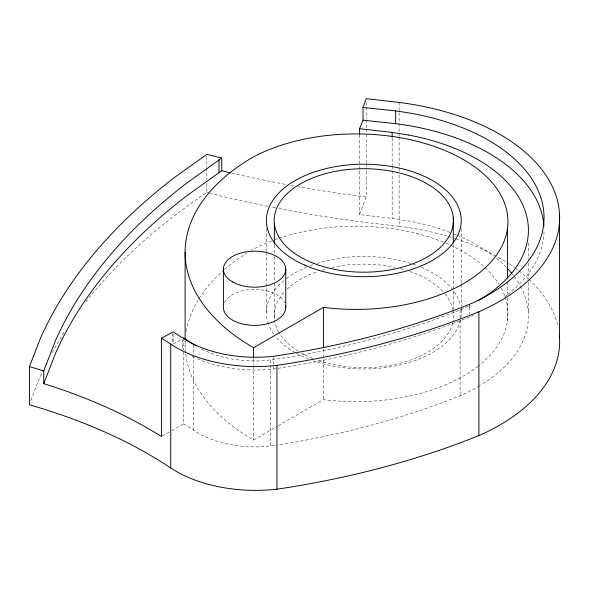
<?xml version="1.0" encoding="UTF-8"?>
<svg xmlns="http://www.w3.org/2000/svg" width="589" height="589" viewBox="0 0 589 589"><rect width="100%" height="100%" fill="white"/><g stroke="black" fill="none" stroke-linecap="round" stroke-linejoin="round"><path stroke-width="0.44" stroke-dasharray="2.94 2.21" d="M449.967 232.397A173.343 100.078 0 0 0 408.243 220.89L392.164 218.342L359.526 214.595L366.203 197.013L366.203 168.513M173.38 344.064L182.038 338.852M162.373 436.081L171.024 431.082M171.811 430.633L183.613 423.815L183.613 350.698M185.719 354.247A233.818 134.991 0 0 0 253.594 439.99L277.412 426.237M278.207 425.773L323.471 399.644A151.977 87.746 0 0 0 478.054 366.196M468.019 306.147A173.343 100.078 0 0 1 460.105 309.843L446.396 315.189A595.265 343.674 0 0 1 286.232 357.7L264.049 360.733A81.216 46.892 0 0 1 199.914 348.165M469.499 317.037L454.929 322.72A610.859 352.671 0 0 1 290.576 366.343L273.752 369.001L265.654 369.693A96.824 55.896 0 0 1 195.371 357.803M479.637 385.736A173.343 100.078 0 0 1 460.105 395.756L446.396 401.102A595.265 343.674 0 0 1 286.232 443.605L278.383 444.85M183.613 423.815L199.185 433.666A81.216 46.892 0 0 0 264.049 446.639L277.515 444.989M528.348 243.051L528.348 259.506M528.348 263.158L528.348 278.7M528.348 282.352L528.348 313.429M507.475 281.616L507.475 294.412M507.475 298.063L507.475 320.902M469.499 307.038L469.499 314.312M461.239 228.665L461.239 283.478M461.239 284.399L461.239 306.324M461.239 307.237L461.239 312.715M460.097 309.843L460.097 395.749M453.28 244.84L453.28 309.092M453.28 310.005L453.28 312.759A89.631 51.744 0 0 1 452.808 322.058M399.128 102.42L399.128 122.6M399.128 123.513L399.128 136.361M399.128 137.274L399.128 171.208M399.128 174.881L399.128 226.242A204.589 118.117 0 0 1 447.39 236.189M392.164 137.922L392.164 165.34M392.164 166.253L392.164 169.904M392.164 170.825L392.164 218.342M366.203 102.324L366.203 118.875M366.203 119.795L366.203 128.063M366.203 128.984L366.203 162.998M366.203 163.919L366.203 167.6M359.526 135.087L359.526 214.595M323.471 349.395L323.471 399.644M274.349 244.693L274.349 252.953M274.349 256.62L274.349 282.322M274.349 283.243L274.349 319.039A89.631 51.744 0 0 1 284.693 291.584M273.745 356.279L273.752 369.001M270.542 360.181L270.542 364.746M270.542 365.666L270.542 446.087M266.39 228.665L266.39 251.503M266.39 252.416L266.39 312.715M253.594 358.679L253.594 365.077M253.594 365.99L253.594 439.99M206.827 156.173L206.827 167.077M206.827 167.99L206.827 179.807M206.827 183.444L206.827 192.537A788.524 455.253 0 0 0 85.324 302.584M193.671 344.388L193.671 354.445M193.671 355.358L193.671 430.301M185.108 340.884L185.108 344.536M183.613 337.902L183.613 349.785M182.229 339.588L182.229 349.594M173.173 333.698L173.173 343.696M172.592 333.632L172.592 343.63M452.617 322.897A89.631 51.744 0 0 1 316.948 360.012M312.862 358.465A89.631 51.744 0 0 1 301.273 352.966M298.284 351.206A89.631 51.744 0 0 1 279.23 333.006M278.803 332.299A89.631 51.744 0 0 1 274.577 320.725M287.005 289.228A89.631 51.744 0 0 1 317.685 271.529M321.947 270.145A89.631 51.744 0 0 1 327.005 268.717M332.012 267.516A89.631 51.744 0 0 1 394.726 267.325M400.579 268.709A89.631 51.744 0 0 1 405.578 270.115M409.841 271.5A89.631 51.744 0 0 1 444.386 293.234M444.953 293.911A89.631 51.744 0 0 1 453.051 311.073M505.171 297.224A151.977 87.746 0 0 1 478.747 365.644M271.558 240.96A151.977 87.746 0 0 0 253.594 249.081A233.818 134.991 0 0 0 251.289 250.428M274.967 239.686A151.977 87.746 0 0 1 278.236 238.53M279.061 238.251A151.977 87.746 0 0 1 443.436 242.175M445.925 243.205A151.977 87.746 0 0 1 499.119 284.45M501.268 288.198A151.977 87.746 0 0 1 504.876 296.355M185.513 352.48A233.818 134.991 0 0 1 185.189 341.002M186.234 331.305A233.818 134.991 0 0 1 198.427 299.624M198.898 298.866A233.818 134.991 0 0 1 223.813 270.152M224.512 269.534A233.818 134.991 0 0 1 246.784 253.182M461.077 309.446A97.421 56.249 0 0 1 460.576 319.245M460.407 320.055A97.421 56.249 0 0 1 313.414 360.851M308.474 359.003A97.421 56.249 0 0 1 296.444 353.348M294.927 352.487A97.421 56.249 0 0 1 275.343 336.26M273.804 334.243A97.421 56.249 0 0 1 268.702 324.892M268.407 324.09A97.421 56.249 0 0 1 285.135 279.547M286.526 278.479A97.421 56.249 0 0 1 306.074 267.413M310.101 265.794A97.421 56.249 0 0 1 313.414 264.579M316.808 263.452A97.421 56.249 0 0 1 410.82 263.452M413.375 264.292A97.421 56.249 0 0 1 417.535 265.794M421.555 267.413A97.421 56.249 0 0 1 460.407 305.374M224.468 302.717A31.173 18.001 0 0 1 254.581 289.376A31.173 18.001 0 0 1 284.693 302.717M30.9 400.505A788.524 455.253 0 0 1 42.614 371.615M52.119 352.811A788.524 455.253 0 0 1 65.46 330.429M399.128 226.242A849.338 490.365 0 0 1 276.381 208.086M275.497 207.91A849.338 490.365 0 0 1 271.087 207.041M267.561 206.334A849.338 490.365 0 0 1 210.251 193.398M209.397 193.177A849.338 490.365 0 0 1 206.827 192.537M448.251 236.439A204.589 118.117 0 0 1 451.689 237.477M453.39 238.015A204.589 118.117 0 0 1 455.083 238.552M455.93 238.825A204.589 118.117 0 0 1 508.344 263.371M509.095 263.865A204.589 118.117 0 0 1 514.315 267.458M515.073 268.002A204.589 118.117 0 0 1 518.048 270.211M518.776 270.771A204.589 118.117 0 0 1 528.377 278.84M529.018 279.436A204.589 118.117 0 0 1 558.107 327.241M366.203 197.013A849.338 490.365 0 0 1 298.571 186.757M294.117 185.962A849.338 490.365 0 0 1 289.67 185.145M285.231 184.32A849.338 490.365 0 0 1 231.764 173.122M520.514 286.298A173.343 100.078 0 0 1 480.396 385.28M454.067 233.995A173.343 100.078 0 0 1 456.578 235.018M457.41 235.372A173.343 100.078 0 0 1 493.781 256.127M496.542 258.321A173.343 100.078 0 0 1 506.496 267.443M512.239 273.937A173.343 100.078 0 0 1 513.284 275.262M514.3 276.602A173.343 100.078 0 0 1 520.065 285.474M194.642 357.464A96.824 55.896 0 0 1 192.22 356.286M544.022 231.58A188.995 109.12 0 0 1 507.777 294.507M507.07 295.067A188.995 109.12 0 0 1 503.676 297.636M473.652 315.189A188.995 109.12 0 0 1 469.529 317.059"/><path stroke-width="0.88" d="M359.526 134.174L359.526 128.689L363.015 120.185L363.015 107.456L366.203 98.65L399.128 102.42A204.589 118.117 0 0 1 554.845 192.389A204.589 118.117 0 0 1 478.894 311.772L478.894 435.595A626.446 361.675 0 0 1 276.955 489.194A112.425 64.908 0 0 1 170.729 467.946A453.331 261.73 0 0 0 29.45 404.805L29.45 366.623L40.729 337.549A788.524 455.253 0 0 1 174.44 177.547L206.827 154.355L221.758 158.029L221.758 170.758L186.89 195.695A772.93 446.248 0 0 0 55.83 352.531L43.755 383.638L55.845 387.54A453.331 261.73 0 0 1 160.731 436.044L161.585 436.537L161.585 338.167L173.173 331.879L188.325 341.495A96.824 55.896 0 0 0 265.654 356.963L273.745 356.279L290.568 353.614A610.859 352.671 0 0 0 454.929 309.998L469.499 304.307L469.499 306.125M43.755 383.638L43.755 370.915L55.83 339.801A772.93 446.248 0 0 1 186.89 182.965L221.758 158.029M253.594 347.716L323.471 307.37A151.977 87.746 0 0 0 502.77 198.949A151.977 87.746 0 0 0 253.594 156.807A233.818 134.991 0 0 0 253.594 347.716L253.594 356.853M363.015 107.456L395.646 110.931L395.646 123.661A188.995 109.12 0 0 1 543.919 226.412M363.015 120.185L395.646 123.661M408.258 134.955L392.164 132.437L359.526 128.689M221.758 170.758L222.267 170.884A849.338 490.365 0 0 0 230.903 172.923M29.45 366.623L43.755 370.915M196.431 346.074L183.613 337.902M161.585 338.167L170.729 344.123A112.425 64.908 0 0 0 276.955 365.371A626.446 361.675 0 0 0 478.894 311.772M559.55 214.573L559.55 338.395M507.475 228.628L507.475 277.964M453.28 217.304L453.28 243.007M392.164 132.437L392.164 137.009M323.471 307.37L323.471 347.569M285.761 269.188L285.761 307.37M276.955 365.371L276.955 489.194M274.349 223.584L274.349 243.772M223.408 269.188L223.408 307.37A31.173 18.001 0 0 0 255.935 325.356A31.173 18.001 0 0 0 285.643 305.809M218.961 160.002L218.961 172.732M185.108 252.261L185.108 339.05M170.729 344.123L170.729 467.946M559.381 335.818A204.589 118.117 0 0 1 478.894 435.595M507.711 268.717A173.343 100.078 0 0 1 511.701 273.274M408.243 134.977A173.343 100.078 0 0 1 478.106 300.729M395.639 110.946A188.995 109.12 0 0 1 539.598 194.009A188.995 109.12 0 0 1 469.529 304.329M313.665 263.335A89.631 51.744 0 0 0 453.221 224.078A89.631 51.744 0 0 0 324.554 173.924A89.631 51.744 0 0 0 313.665 263.335M304.506 265.065A97.421 56.249 0 0 0 460.407 227.788A97.421 56.249 0 0 0 326.534 168.476A97.421 56.249 0 0 0 304.506 265.065M232.537 281.917A31.173 18.001 0 0 0 284.693 273.848A31.173 18.001 0 0 0 246.511 251.805A31.173 18.001 0 0 0 232.537 281.917"/></g></svg>
